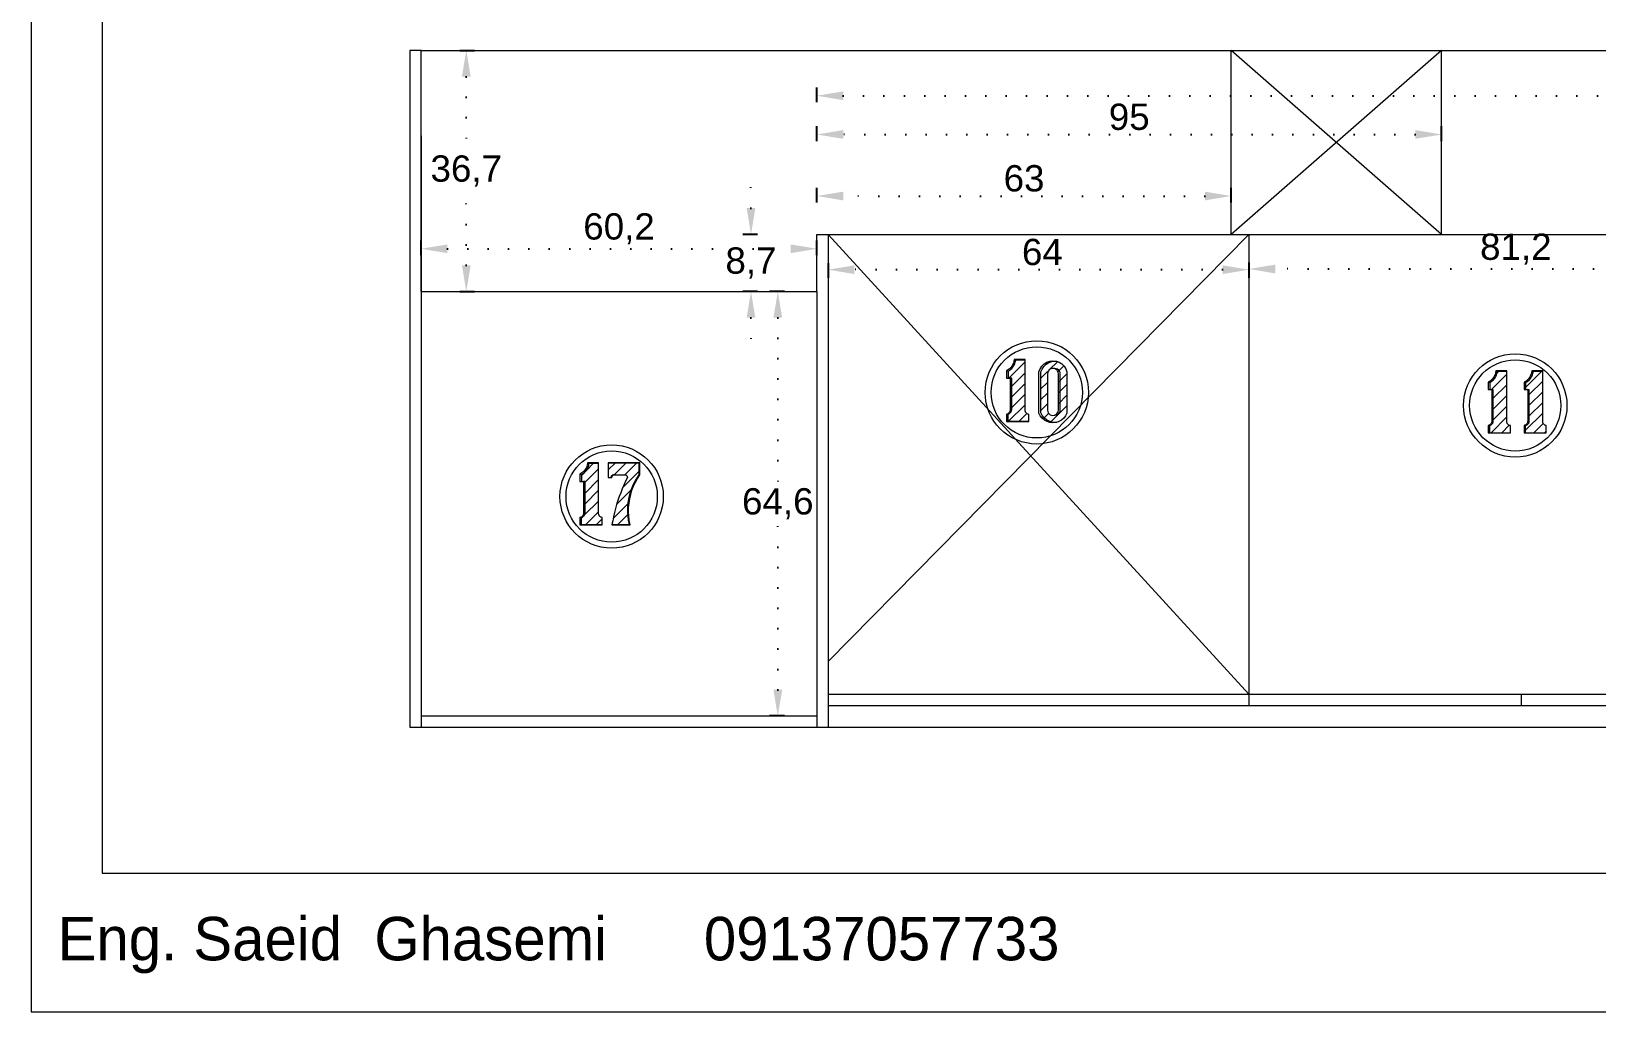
# Model space of a CAD drawing. Header units: inches. Extents: x 352 to 11605, y -941 to 2503.
# Drawn here: x 7624.1 to 7862.2, y -153.6 to -4.4 of the extents above; entities that cross this region are included whole.
import ezdxf

# ---------------------------------------------------------------- set-up
doc = ezdxf.new("R2010")
doc.units = ezdxf.units.IN
doc.header["$MEASUREMENT"] = 0
doc.linetypes.add('ACAD_ISO07W100', pattern=[3, 0, -3])
doc.styles.get("Standard").update_dxf_attribs({"font": 'arial.ttf'})
doc.dimstyles.new('ISO-25', dxfattribs={"dimtxt": 4, "dimasz": 4, "dimexe": 1.25, "dimexo": 0.625, "dimtad": 1, "dimtih": 1, "dimtoh": 1, "dimdec": 1, "dimtxsty": 'Standard', "dimcen": 2.5, "dimadec": 0, "dimazin": 0, "dimtfac": 1, "dimtdec": 1, "dimtmove": 0, "dimatfit": 3, "dimfxl": 1, "dimfxlon": 1, "dimarcsym": 0})
pattern_1 = [(45, (7190.4413, 486.5306), (-0.8148213, 0.8148213), [])]
pattern_2 = [(45, (7280.1644, 484.8486), (-0.8148213, 0.8148213), [])]
pattern_3 = [(45, (6981.2752, 495.447), (-0.8148213, 0.8148213), [])]

# ---------------------------------------------------------------- blocks, each defined once
blk = doc.blocks.new('*D230')
at = {"color": 0, "lineweight": -2, "transparency": 16777216}
for p, q in [((7683.39, -38.51), (7683.39, -36.26)), ((7743.59, -38.51), (7743.59, -36.26))]:
    blk.add_line(p, q, dxfattribs=at)
at = {"color": 0, "linetype": 'ACAD_ISO07W100', "lineweight": -2, "transparency": 16777216}
blk.add_line((7687.39, -37.51), (7739.59, -37.51), dxfattribs=at)
at = {"color": 0, "transparency": 16777216}
for points in [[(7687.39, -36.85), (7687.39, -38.18), (7683.39, -37.51)], [(7739.59, -36.85), (7739.59, -38.18), (7743.59, -37.51)]]:
    blk.add_solid(points, dxfattribs=at)
at = {"layer": 'Defpoints', "color": 0, "transparency": 16777216}
for p in [(7743.59, -37.51), (7683.39, -44.02), (7743.59, -44.02)]:
    blk.add_point(p, dxfattribs=at)
at = {"color": 0, "lineweight": 20, "transparency": 16777216, "insert": (7713.49, -34.48), "char_height": 4, "attachment_point": 5}
blk.add_mtext('60,2', dxfattribs=at)
blk = doc.blocks.new('*D231')
at = {"color": 0, "lineweight": -2, "transparency": 16777216}
for p, q in [((7689.26, -7.32), (7691.51, -7.32)), ((7689.26, -44.02), (7691.51, -44.02))]:
    blk.add_line(p, q, dxfattribs=at)
at = {"color": 0, "linetype": 'ACAD_ISO07W100', "lineweight": -2, "transparency": 16777216}
for p, q in [((7690.26, -11.32), (7690.26, -22.64)), ((7690.26, -40.02), (7690.26, -28.7))]:
    blk.add_line(p, q, dxfattribs=at)
at = {"color": 0, "transparency": 16777216}
for points in [[(7689.6, -11.32), (7690.93, -11.32), (7690.26, -7.32)], [(7689.6, -40.02), (7690.93, -40.02), (7690.26, -44.02)]]:
    blk.add_solid(points, dxfattribs=at)
at = {"layer": 'Defpoints', "color": 0, "transparency": 16777216}
for p in [(7683.39, -7.32), (7683.39, -44.02), (7690.26, -44.02)]:
    blk.add_point(p, dxfattribs=at)
at = {"color": 0, "lineweight": 20, "transparency": 16777216, "insert": (7690.26, -25.67), "char_height": 4, "attachment_point": 5}
blk.add_mtext('36,7', dxfattribs=at)
blk = doc.blocks.new('*D232')
at = {"color": 0, "lineweight": -2, "transparency": 16777216}
for p, q in [((7743.59, -30.48), (7743.59, -28.23)), ((7806.59, -30.48), (7806.59, -28.23))]:
    blk.add_line(p, q, dxfattribs=at)
at = {"color": 0, "linetype": 'ACAD_ISO07W100', "lineweight": -2, "transparency": 16777216}
blk.add_line((7802.59, -29.48), (7747.59, -29.48), dxfattribs=at)
at = {"color": 0, "transparency": 16777216}
for points in [[(7747.59, -28.82), (7747.59, -30.15), (7743.59, -29.48)], [(7802.59, -28.82), (7802.59, -30.15), (7806.59, -29.48)]]:
    blk.add_solid(points, dxfattribs=at)
at = {"layer": 'Defpoints', "color": 0, "transparency": 16777216}
for p in [(7743.59, -29.48), (7743.59, -35.32), (7806.59, -35.32)]:
    blk.add_point(p, dxfattribs=at)
at = {"color": 0, "lineweight": 20, "transparency": 16777216, "insert": (7775.09, -26.81), "char_height": 4, "attachment_point": 5}
blk.add_mtext('63', dxfattribs=at)
blk = doc.blocks.new('*D233')
at = {"color": 0, "lineweight": -2, "transparency": 16777216}
for p, q in [((7743.59, -21.12), (7743.59, -18.87)), ((7838.59, -21.12), (7838.59, -18.87))]:
    blk.add_line(p, q, dxfattribs=at)
at = {"color": 0, "linetype": 'ACAD_ISO07W100', "lineweight": -2, "transparency": 16777216}
blk.add_line((7834.59, -20.12), (7747.59, -20.12), dxfattribs=at)
at = {"color": 0, "transparency": 16777216}
for points in [[(7747.59, -19.45), (7747.59, -20.78), (7743.59, -20.12)], [(7834.59, -19.45), (7834.59, -20.78), (7838.59, -20.12)]]:
    blk.add_solid(points, dxfattribs=at)
at = {"layer": 'Defpoints', "color": 0, "transparency": 16777216}
for p in [(7743.59, -20.12), (7743.59, -35.32), (7838.59, -35.32)]:
    blk.add_point(p, dxfattribs=at)
at = {"color": 0, "lineweight": 20, "transparency": 16777216, "insert": (7791.09, -17.45), "char_height": 4, "attachment_point": 5}
blk.add_mtext('95', dxfattribs=at)
blk = doc.blocks.new('*D236')
at = {"color": 0, "lineweight": -2, "transparency": 16777216}
for p, q in [((7743.59, -15.22), (7743.59, -12.97)), ((7998.39, -15.22), (7998.39, -12.97))]:
    blk.add_line(p, q, dxfattribs=at)
at = {"color": 0, "linetype": 'ACAD_ISO07W100', "lineweight": -2, "transparency": 16777216}
blk.add_line((7747.59, -14.22), (7994.39, -14.22), dxfattribs=at)
at = {"color": 0, "transparency": 16777216}
for points in [[(7747.59, -13.56), (7747.59, -14.89), (7743.59, -14.22)], [(7994.39, -13.56), (7994.39, -14.89), (7998.39, -14.22)]]:
    blk.add_solid(points, dxfattribs=at)
at = {"layer": 'Defpoints', "color": 0, "transparency": 16777216}
for p in [(7998.39, -14.22), (7743.59, -35.32), (7998.39, -35.32)]:
    blk.add_point(p, dxfattribs=at)
at = {"color": 0, "lineweight": 20, "transparency": 16777216, "insert": (7870.99, -11.19), "char_height": 4, "attachment_point": 5}
blk.add_mtext('254,8', dxfattribs=at)
blk = doc.blocks.new('*D237')
at = {"color": 0, "linetype": 'ACAD_ISO07W100', "lineweight": -2, "transparency": 16777216}
for p, q in [((7733.56, -31.32), (7733.56, -27.32)), ((7733.56, -35.32), (7733.56, -36.64)), ((7733.56, -44.02), (7733.56, -42.7)), ((7733.56, -48.02), (7733.56, -52.02))]:
    blk.add_line(p, q, dxfattribs=at)
at = {"color": 0, "lineweight": -2, "transparency": 16777216}
for p, q in [((7734.56, -35.32), (7732.31, -35.32)), ((7734.56, -44.02), (7732.31, -44.02))]:
    blk.add_line(p, q, dxfattribs=at)
at = {"color": 0, "transparency": 16777216}
for points in [[(7732.9, -31.32), (7734.23, -31.32), (7733.56, -35.32)], [(7732.9, -48.02), (7734.23, -48.02), (7733.56, -44.02)]]:
    blk.add_solid(points, dxfattribs=at)
at = {"layer": 'Defpoints', "color": 0, "transparency": 16777216}
for p in [(7743.59, -35.32), (7733.56, -44.02), (7743.59, -44.02)]:
    blk.add_point(p, dxfattribs=at)
at = {"color": 0, "lineweight": 20, "transparency": 16777216, "insert": (7733.56, -39.67), "char_height": 4, "attachment_point": 5}
blk.add_mtext('8,7', dxfattribs=at)
blk = doc.blocks.new('*D220')
at = {"color": 0, "lineweight": -2, "transparency": 16777216}
for p, q in [((7745.29, -39.69), (7745.29, -41.94)), ((7809.29, -39.69), (7809.29, -41.94))]:
    blk.add_line(p, q, dxfattribs=at)
at = {"color": 0, "linetype": 'ACAD_ISO07W100', "lineweight": -2, "transparency": 16777216}
blk.add_line((7805.29, -40.69), (7749.29, -40.69), dxfattribs=at)
at = {"color": 0, "transparency": 16777216}
for points in [[(7749.29, -40.03), (7749.29, -41.36), (7745.29, -40.69)], [(7805.29, -40.03), (7805.29, -41.36), (7809.29, -40.69)]]:
    blk.add_solid(points, dxfattribs=at)
at = {"layer": 'Defpoints', "color": 0, "transparency": 16777216}
for p in [(7745.29, -35.32), (7809.29, -35.32), (7745.29, -40.69)]:
    blk.add_point(p, dxfattribs=at)
at = {"color": 0, "lineweight": 20, "transparency": 16777216, "insert": (7777.88, -38.03), "char_height": 4, "attachment_point": 5}
blk.add_mtext('64', dxfattribs=at)
blk = doc.blocks.new('*D222')
at = {"color": 0, "lineweight": -2, "transparency": 16777216}
for p, q in [((7809.29, -39.59), (7809.29, -41.84)), ((7890.49, -39.59), (7890.49, -41.84))]:
    blk.add_line(p, q, dxfattribs=at)
at = {"color": 0, "linetype": 'ACAD_ISO07W100', "lineweight": -2, "transparency": 16777216}
blk.add_line((7886.49, -40.59), (7813.29, -40.59), dxfattribs=at)
at = {"color": 0, "transparency": 16777216}
for points in [[(7813.29, -39.93), (7813.29, -41.26), (7809.29, -40.59)], [(7886.49, -39.93), (7886.49, -41.26), (7890.49, -40.59)]]:
    blk.add_solid(points, dxfattribs=at)
at = {"layer": 'Defpoints', "color": 0, "transparency": 16777216}
for p in [(7809.29, -35.32), (7890.49, -35.32), (7809.29, -40.59)]:
    blk.add_point(p, dxfattribs=at)
at = {"color": 0, "lineweight": 20, "transparency": 16777216, "insert": (7849.89, -37.57), "char_height": 4, "attachment_point": 5}
blk.add_mtext('81,2', dxfattribs=at)
blk = doc.blocks.new('*D240')
at = {"color": 0, "lineweight": -2, "transparency": 16777216}
for p, q in [((7738.64, -44.02), (7736.39, -44.02)), ((7738.64, -108.62), (7736.39, -108.62))]:
    blk.add_line(p, q, dxfattribs=at)
at = {"color": 0, "linetype": 'ACAD_ISO07W100', "lineweight": -2, "transparency": 16777216}
for p, q in [((7737.64, -48.02), (7737.64, -73.29)), ((7737.64, -104.62), (7737.64, -79.35))]:
    blk.add_line(p, q, dxfattribs=at)
at = {"color": 0, "transparency": 16777216}
for points in [[(7736.97, -48.02), (7738.31, -48.02), (7737.64, -44.02)], [(7736.97, -104.62), (7738.31, -104.62), (7737.64, -108.62)]]:
    blk.add_solid(points, dxfattribs=at)
at = {"layer": 'Defpoints', "color": 0, "transparency": 16777216}
for p in [(7743.59, -44.02), (7737.64, -108.62), (7743.59, -108.62)]:
    blk.add_point(p, dxfattribs=at)
at = {"color": 0, "lineweight": 20, "transparency": 16777216, "insert": (7737.64, -76.32), "char_height": 4, "attachment_point": 5}
blk.add_mtext('64,6', dxfattribs=at)

msp = doc.modelspace()

# ---------------------------------------------------------------- hatches: boundary and pattern name
at = {"lineweight": 20}
h = msp.add_hatch(dxfattribs=at)
h.set_pattern_fill('ANSI31', color=256, scale=9.218651)
h.set_pattern_definition(pattern_1)
h.paths.add_polyline_path([(7775.65, -62.66), (7775.58, -62.63), (7775.52, -62.59), (7775.46, -62.54), (7775.4, -62.49), (7775.36, -62.43), (7775.32, -62.36), (7775.29, -62.29), (7775.26, -62.22), (7775.25, -62.14), (7775.25, -62.06), (7775.25, -54.42), (7773.81, -54.42), (7773.79, -54.6), (7773.75, -54.78), (7773.7, -54.95), (7773.64, -55.12), (7773.56, -55.28), (7773.46, -55.43), (7773.35, -55.57), (7773.23, -55.71), (7773.1, -55.83), (7772.96, -55.94), (7772.81, -56.04), (7772.66, -56.13), (7772.66, -57.21), (7772.97, -57.21), (7773.21, -57.23), (7773.21, -62.03), (7773.2, -62.11), (7773.18, -62.18), (7773.15, -62.25), (7773.12, -62.32), (7773.08, -62.38), (7773.03, -62.44), (7772.98, -62.49), (7772.92, -62.54), (7772.86, -62.58), (7772.8, -62.62), (7772.73, -62.65), (7772.66, -62.67), (7772.66, -63.77), (7775.8, -63.77), (7775.8, -62.71), (7775.73, -62.69)])
h = msp.add_hatch(dxfattribs=at)
h.set_pattern_fill('ANSI31', color=256, scale=9.218651)
h.set_pattern_definition(pattern_1)
h.paths.add_polyline_path([(7777.67, -56.26), (7777.67, -62.49), (7777.87, -62.9), (7778.15, -63.26), (7778.49, -63.55), (7778.89, -63.77), (7779.33, -63.91), (7779.78, -63.95), (7780.03, -63.93), (7780.39, -63.82), (7780.79, -63.6), (7781.14, -63.3), (7781.42, -62.93), (7781.62, -62.52), (7781.62, -56.23), (7781.46, -55.77), (7781.19, -55.37), (7780.84, -55.03), (7780.43, -54.78), (7780.02, -54.64), (7779.78, -54.61), (7779.3, -54.66), (7778.85, -54.82), (7778.44, -55.07), (7778.1, -55.41), (7777.83, -55.81)])
h.paths.add_polyline_path([(7780.31, -62.45), (7779.61, -62.99), (7778.74, -62.63), (7778.67, -62.06), (7778.67, -56.14), (7779.37, -55.6), (7779.69, -55.74), (7780.06, -55.78), (7780.31, -56.39)], flags=16)
h = msp.add_hatch(dxfattribs=at)
h.set_pattern_fill('ANSI31', color=256, scale=9.218651)
h.set_pattern_definition(pattern_2)
h.paths.add_polyline_path([(7848.91, -64.39), (7848.84, -64.36), (7848.78, -64.32), (7848.72, -64.27), (7848.66, -64.22), (7848.62, -64.15), (7848.58, -64.09), (7848.55, -64.02), (7848.52, -63.94), (7848.51, -63.87), (7848.51, -63.79), (7848.51, -56.15), (7847.07, -56.15), (7847.05, -56.33), (7847.01, -56.51), (7846.96, -56.68), (7846.9, -56.84), (7846.81, -57.01), (7846.72, -57.16), (7846.61, -57.3), (7846.49, -57.44), (7846.36, -57.56), (7846.22, -57.67), (7846.07, -57.77), (7845.91, -57.86), (7845.91, -58.94), (7846.23, -58.94), (7846.46, -58.96), (7846.46, -63.76), (7846.45, -63.84), (7846.44, -63.91), (7846.41, -63.98), (7846.38, -64.05), (7846.34, -64.11), (7846.29, -64.17), (7846.24, -64.22), (7846.18, -64.27), (7846.12, -64.31), (7846.06, -64.35), (7845.99, -64.38), (7845.91, -64.4), (7845.91, -65.5), (7849.06, -65.5), (7849.06, -64.43), (7848.98, -64.42)])
h = msp.add_hatch(dxfattribs=at)
h.set_pattern_fill('ANSI31', color=256, scale=9.218651)
h.set_pattern_definition(pattern_2)
h.paths.add_polyline_path([(7854.38, -64.39), (7854.31, -64.36), (7854.24, -64.32), (7854.18, -64.27), (7854.13, -64.22), (7854.08, -64.15), (7854.04, -64.09), (7854.01, -64.02), (7853.99, -63.94), (7853.97, -63.87), (7853.97, -63.79), (7853.97, -56.15), (7852.54, -56.15), (7852.51, -56.33), (7852.48, -56.51), (7852.43, -56.68), (7852.36, -56.84), (7852.28, -57.01), (7852.18, -57.16), (7852.08, -57.3), (7851.96, -57.44), (7851.83, -57.56), (7851.69, -57.67), (7851.54, -57.77), (7851.38, -57.86), (7851.38, -58.94), (7851.69, -58.94), (7851.93, -58.96), (7851.93, -63.76), (7851.92, -63.84), (7851.9, -63.91), (7851.88, -63.98), (7851.84, -64.05), (7851.8, -64.11), (7851.76, -64.17), (7851.71, -64.22), (7851.65, -64.27), (7851.59, -64.31), (7851.52, -64.35), (7851.45, -64.38), (7851.38, -64.4), (7851.38, -65.5), (7854.52, -65.5), (7854.52, -64.43), (7854.45, -64.42)])
h = msp.add_hatch(dxfattribs=at)
h.set_pattern_fill('ANSI31', color=256, scale=9.218651)
h.set_pattern_definition(pattern_3)
h.paths.add_polyline_path([(7710.79, -78.38), (7710.72, -78.35), (7710.65, -78.31), (7710.59, -78.26), (7710.54, -78.21), (7710.49, -78.15), (7710.45, -78.08), (7710.42, -78.01), (7710.4, -77.94), (7710.38, -77.86), (7710.38, -77.78), (7710.38, -70.14), (7708.94, -70.14), (7708.92, -70.32), (7708.89, -70.5), (7708.84, -70.67), (7708.77, -70.84), (7708.69, -71), (7708.59, -71.15), (7708.49, -71.29), (7708.37, -71.43), (7708.24, -71.55), (7708.1, -71.66), (7707.95, -71.76), (7707.79, -71.85), (7707.79, -72.93), (7708.1, -72.93), (7708.34, -72.95), (7708.34, -77.75), (7708.33, -77.83), (7708.31, -77.9), (7708.28, -77.97), (7708.25, -78.04), (7708.21, -78.1), (7708.17, -78.16), (7708.11, -78.21), (7708.06, -78.26), (7708, -78.3), (7707.93, -78.34), (7707.86, -78.37), (7707.79, -78.39), (7707.79, -79.49), (7710.93, -79.49), (7710.93, -78.42), (7710.86, -78.41)])
h = msp.add_hatch(dxfattribs=at)
h.set_pattern_fill('ANSI31', color=256, scale=9.218651)
h.set_pattern_definition(pattern_3)
h.paths.add_polyline_path([(7714.84, -76.2), (7714.94, -75.55), (7715.09, -74.91), (7715.29, -74.27), (7715.53, -73.66), (7715.81, -73.06), (7716.13, -72.48), (7716.49, -71.93), (7716.49, -70.14), (7711.86, -70.14), (7711.86, -72.32), (7712.27, -72.32), (7712.27, -72.26), (7712.31, -72.16), (7712.37, -72.07), (7712.45, -72), (7712.55, -71.95), (7712.57, -71.94), (7712.52, -71.96), (7712.48, -71.98), (7712.43, -72.01), (7712.39, -72.05), (7712.35, -72.09), (7712.32, -72.14), (7712.3, -72.18), (7712.28, -72.23), (7712.27, -72.29), (7712.27, -72.32), (7712.41, -72.32), (7712.42, -72.24), (7712.45, -72.13), (7712.51, -72.04), (7712.6, -71.97), (7712.7, -71.92), (7712.78, -71.91), (7712.83, -71.9), (7714.39, -71.9), (7714.48, -71.92), (7714.58, -71.97), (7714.66, -72.04), (7714.72, -72.13), (7714.76, -72.24), (7714.76, -72.32), (7714.49, -72.89), (7714.22, -73.47), (7713.98, -74.05), (7713.75, -74.64), (7713.53, -75.24), (7713.32, -75.84), (7713.13, -76.45), (7712.96, -77.06), (7712.8, -77.67), (7712.66, -78.29), (7712.53, -78.91), (7712.42, -79.49), (7715.02, -79.49), (7714.89, -78.84), (7714.81, -78.18), (7714.77, -77.52), (7714.78, -76.86)])

# ---------------------------------------------------------------- linework, layer by layer
for p, q in [((7681.69, -7.32), (7681.69, -110.32)), ((7683.39, -7.32), (7681.69, -7.32)), ((7683.39, -44.02), (7683.39, -7.32)), ((7683.39, -7.32), (8036.19, -7.32)), ((7806.59, -35.32), (7806.59, -7.32)), ((7838.59, -35.32), (7806.59, -7.32)), ((7838.59, -7.32), (7806.59, -35.32)), ((7838.59, -35.32), (7838.59, -7.32)), ((7683.39, -20.32), (7683.39, -44.02)), ((7743.59, -44.02), (7743.59, -35.32)), ((7743.59, -35.32), (7998.39, -35.32)), ((7745.29, -35.32), (7745.29, -110.32)), ((7809.29, -35.32), (7745.29, -100.32)), ((7745.29, -35.32), (7809.29, -105.32)), ((7809.29, -35.32), (7809.29, -107.02)), ((7683.39, -44.02), (7743.59, -44.02)), ((7683.39, -44.02), (7683.39, -110.32)), ((7743.59, -44.02), (7743.59, -110.32)), ((7772.66, -56.13), (7772.66, -57.21)), ((7845.91, -57.86), (7845.91, -58.94)), ((7851.38, -57.86), (7851.38, -58.94)), ((7772.66, -63.77), (7775.8, -63.77)), ((7845.91, -65.5), (7849.06, -65.5)), ((7851.38, -65.5), (7854.52, -65.5)), ((7707.79, -71.85), (7707.79, -72.93)), ((7707.79, -79.49), (7710.93, -79.49)), ((7712.42, -79.49), (7715.02, -79.49)), ((7745.29, -105.32), (7954.49, -105.32)), ((7745.29, -107.02), (7954.49, -107.02)), ((7850.74, -107.02), (7850.74, -105.32)), ((7683.39, -108.62), (7743.59, -108.62)), ((7681.69, -110.32), (7745.29, -110.32)), ((7743.59, -110.32), (7954.49, -110.32))]:
    msp.add_line(p, q, dxfattribs=at)
for points in [[(7624.11, 486.39), (7624.11, -153.63), (8076.64, -153.63), (8076.64, 486.39)], [(7634.88, 475.61), (7634.88, -132.55), (8065.87, -132.55), (8065.87, 475.61)], [(7781.14, -63.3), (7780.79, -63.6), (7780.39, -63.82), (7780.03, -63.93), (7779.95, -63.96), (7779.49, -64), (7779.03, -63.96), (7778.59, -63.82), (7778.19, -63.6), (7777.84, -63.3), (7777.56, -62.93), (7777.35, -62.52), (7777.35, -56.23), (7777.52, -55.77), (7777.79, -55.37), (7778.14, -55.03), (7778.55, -54.78), (7779.01, -54.62), (7779.49, -54.56), (7779.97, -54.62), (7780.02, -54.64), (7780.43, -54.78), (7780.84, -55.03), (7781.19, -55.37), (7781.46, -55.77), (7781.62, -56.23), (7781.62, -62.52), (7781.42, -62.93)]]:
    msp.add_lwpolyline(points, close=True, dxfattribs=at)
for points in [[(7772.41, -63.82), (7775.8, -63.82), (7775.8, -63.77), (7775.8, -62.71), (7775.73, -62.69), (7775.65, -62.66), (7775.58, -62.63), (7775.52, -62.59), (7775.46, -62.54), (7775.4, -62.49), (7775.36, -62.43), (7775.32, -62.36), (7775.29, -62.29), (7775.26, -62.22), (7775.25, -62.14), (7775.25, -62.06), (7775.25, -54.42), (7775.25, -54.38), (7773.58, -54.38), (7773.56, -54.56), (7773.52, -54.74), (7773.47, -54.91), (7773.4, -55.08), (7773.32, -55.24), (7773.23, -55.4), (7773.12, -55.54), (7773, -55.68), (7772.87, -55.8), (7772.72, -55.91), (7772.57, -56.01), (7772.41, -56.1), (7772.41, -57.21), (7772.66, -57.21), (7772.97, -57.21), (7772.97, -62.06), (7772.96, -62.14), (7772.94, -62.21), (7772.91, -62.28), (7772.88, -62.35), (7772.84, -62.41), (7772.79, -62.47), (7772.74, -62.53), (7772.68, -62.58), (7772.62, -62.62), (7772.56, -62.66), (7772.48, -62.68), (7772.41, -62.71), (7772.41, -63.82), (7772.66, -63.77), (7772.66, -62.67), (7772.73, -62.65), (7772.8, -62.62), (7772.86, -62.58), (7772.92, -62.54), (7772.98, -62.49), (7773.03, -62.44), (7773.08, -62.38), (7773.12, -62.32), (7773.15, -62.25), (7773.18, -62.18), (7773.2, -62.11), (7773.21, -62.03), (7773.21, -57.23), (7772.97, -57.21)], [(7772.41, -56.1), (7772.66, -56.13), (7772.81, -56.04), (7772.96, -55.94), (7773.1, -55.83), (7773.23, -55.71), (7773.35, -55.57), (7773.46, -55.43), (7773.56, -55.28), (7773.64, -55.12), (7773.7, -54.95), (7773.75, -54.78), (7773.79, -54.6), (7773.81, -54.42)], [(7773.58, -54.38), (7773.81, -54.42), (7775.25, -54.42)], [(7780.03, -63.93), (7779.78, -63.95), (7779.33, -63.91), (7778.89, -63.77), (7778.49, -63.55), (7778.15, -63.26), (7777.87, -62.9), (7777.67, -62.49), (7777.67, -56.26), (7777.83, -55.81), (7778.1, -55.41), (7778.44, -55.07), (7778.85, -54.82), (7779.3, -54.66), (7779.78, -54.61), (7780.02, -54.64)], [(7779.78, -62.84), (7779.99, -62.81), (7780.19, -62.73), (7780.36, -62.6), (7780.48, -62.44), (7780.57, -62.24), (7780.59, -62.03), (7780.59, -56.56), (7780.57, -56.35), (7780.48, -56.15), (7780.36, -55.99), (7780.19, -55.86), (7779.99, -55.78), (7779.78, -55.75), (7779.49, -55.72), (7779.28, -55.74), (7779.08, -55.83), (7778.91, -55.96), (7778.78, -56.13), (7778.7, -56.32), (7778.67, -56.54), (7778.67, -62.06)], [(7778.67, -62.06), (7778.7, -62.27), (7778.78, -62.47), (7778.91, -62.64), (7779.08, -62.77), (7779.28, -62.85), (7779.49, -62.88), (7779.7, -62.85), (7779.9, -62.77), (7780.07, -62.64), (7780.2, -62.47), (7780.28, -62.27), (7780.31, -62.06), (7780.31, -56.54), (7780.28, -56.32), (7780.2, -56.13), (7780.07, -55.96), (7779.9, -55.83), (7779.7, -55.74), (7779.49, -55.72)], [(7845.67, -65.54), (7849.06, -65.54), (7849.06, -65.5), (7849.06, -64.43), (7848.98, -64.42), (7848.91, -64.39), (7848.84, -64.36), (7848.78, -64.32), (7848.72, -64.27), (7848.66, -64.22), (7848.62, -64.15), (7848.58, -64.09), (7848.55, -64.02), (7848.52, -63.94), (7848.51, -63.87), (7848.51, -63.79), (7848.51, -56.15), (7848.51, -56.11), (7846.84, -56.11), (7846.82, -56.29), (7846.78, -56.46), (7846.73, -56.64), (7846.66, -56.81), (7846.58, -56.97), (7846.49, -57.12), (7846.38, -57.27), (7846.26, -57.4), (7846.12, -57.53), (7845.98, -57.64), (7845.83, -57.74), (7845.67, -57.83), (7845.67, -58.94), (7845.91, -58.94), (7846.23, -58.94), (7846.23, -63.79), (7846.22, -63.87), (7846.2, -63.94), (7846.17, -64.01), (7846.14, -64.08), (7846.1, -64.14), (7846.05, -64.2), (7846, -64.26), (7845.94, -64.31), (7845.88, -64.35), (7845.81, -64.38), (7845.74, -64.41), (7845.67, -64.43), (7845.67, -65.54), (7845.91, -65.5), (7845.91, -64.4), (7845.99, -64.38), (7846.06, -64.35), (7846.12, -64.31), (7846.18, -64.27), (7846.24, -64.22), (7846.29, -64.17), (7846.34, -64.11), (7846.38, -64.05), (7846.41, -63.98), (7846.44, -63.91), (7846.45, -63.84), (7846.46, -63.76), (7846.46, -58.96), (7846.23, -58.94)], [(7845.67, -57.83), (7845.91, -57.86), (7846.07, -57.77), (7846.22, -57.67), (7846.36, -57.56), (7846.49, -57.44), (7846.61, -57.3), (7846.72, -57.16), (7846.81, -57.01), (7846.9, -56.84), (7846.96, -56.68), (7847.01, -56.51), (7847.05, -56.33), (7847.07, -56.15)], [(7846.84, -56.11), (7847.07, -56.15), (7848.51, -56.15)], [(7851.14, -65.54), (7854.52, -65.54), (7854.52, -65.5), (7854.52, -64.43), (7854.45, -64.42), (7854.38, -64.39), (7854.31, -64.36), (7854.24, -64.32), (7854.18, -64.27), (7854.13, -64.22), (7854.08, -64.15), (7854.04, -64.09), (7854.01, -64.02), (7853.99, -63.94), (7853.97, -63.87), (7853.97, -63.79), (7853.97, -56.15), (7853.97, -56.11), (7852.3, -56.11), (7852.28, -56.29), (7852.25, -56.46), (7852.19, -56.64), (7852.13, -56.81), (7852.05, -56.97), (7851.95, -57.12), (7851.84, -57.27), (7851.72, -57.4), (7851.59, -57.53), (7851.45, -57.64), (7851.3, -57.74), (7851.14, -57.83), (7851.14, -58.94), (7851.38, -58.94), (7851.69, -58.94), (7851.69, -63.79), (7851.68, -63.87), (7851.66, -63.94), (7851.64, -64.01), (7851.6, -64.08), (7851.56, -64.14), (7851.52, -64.2), (7851.47, -64.26), (7851.41, -64.31), (7851.35, -64.35), (7851.28, -64.38), (7851.21, -64.41), (7851.14, -64.43), (7851.14, -65.54), (7851.38, -65.5), (7851.38, -64.4), (7851.45, -64.38), (7851.52, -64.35), (7851.59, -64.31), (7851.65, -64.27), (7851.71, -64.22), (7851.76, -64.17), (7851.8, -64.11), (7851.84, -64.05), (7851.88, -63.98), (7851.9, -63.91), (7851.92, -63.84), (7851.93, -63.76), (7851.93, -58.96), (7851.69, -58.94)], [(7851.14, -57.83), (7851.38, -57.86), (7851.54, -57.77), (7851.69, -57.67), (7851.83, -57.56), (7851.96, -57.44), (7852.08, -57.3), (7852.18, -57.16), (7852.28, -57.01), (7852.36, -56.84), (7852.43, -56.68), (7852.48, -56.51), (7852.51, -56.33), (7852.54, -56.15)], [(7852.3, -56.11), (7852.54, -56.15), (7853.97, -56.15)], [(7707.54, -79.54), (7710.93, -79.54), (7710.93, -79.49), (7710.93, -78.42), (7710.86, -78.41), (7710.79, -78.38), (7710.72, -78.35), (7710.65, -78.31), (7710.59, -78.26), (7710.54, -78.21), (7710.49, -78.15), (7710.45, -78.08), (7710.42, -78.01), (7710.4, -77.94), (7710.38, -77.86), (7710.38, -77.78), (7710.38, -70.14), (7710.38, -70.1), (7708.71, -70.1), (7708.69, -70.28), (7708.65, -70.46), (7708.6, -70.63), (7708.54, -70.8), (7708.45, -70.96), (7708.36, -71.11), (7708.25, -71.26), (7708.13, -71.4), (7708, -71.52), (7707.86, -71.63), (7707.7, -71.73), (7707.54, -71.82), (7707.54, -72.93), (7707.79, -72.93), (7708.1, -72.93), (7708.1, -77.78), (7708.09, -77.86), (7708.07, -77.93), (7708.05, -78), (7708.01, -78.07), (7707.97, -78.13), (7707.93, -78.19), (7707.88, -78.25), (7707.82, -78.3), (7707.75, -78.34), (7707.69, -78.38), (7707.62, -78.4), (7707.54, -78.42), (7707.54, -79.54), (7707.79, -79.49), (7707.79, -78.39), (7707.86, -78.37), (7707.93, -78.34), (7708, -78.3), (7708.06, -78.26), (7708.11, -78.21), (7708.17, -78.16), (7708.21, -78.1), (7708.25, -78.04), (7708.28, -77.97), (7708.31, -77.9), (7708.33, -77.83), (7708.34, -77.75), (7708.34, -72.95), (7708.1, -72.93)], [(7707.54, -71.82), (7707.79, -71.85), (7707.95, -71.76), (7708.1, -71.66), (7708.24, -71.55), (7708.37, -71.43), (7708.49, -71.29), (7708.59, -71.15), (7708.69, -71), (7708.77, -70.84), (7708.84, -70.67), (7708.89, -70.5), (7708.92, -70.32), (7708.94, -70.14)], [(7708.71, -70.1), (7708.94, -70.14), (7710.38, -70.14)], [(7716.68, -70.1), (7716.49, -70.14), (7711.86, -70.14)], [(7716.49, -70.14), (7716.49, -71.93), (7716.13, -72.48), (7715.81, -73.06), (7715.53, -73.66), (7715.29, -74.27), (7715.09, -74.91), (7714.94, -75.55), (7714.84, -76.2), (7714.78, -76.86), (7714.77, -77.52), (7714.81, -78.18), (7714.89, -78.84), (7715.02, -79.49), (7715.19, -79.54), (7715.06, -78.88), (7714.98, -78.22), (7714.94, -77.55), (7714.95, -76.88), (7715.01, -76.22), (7715.12, -75.56), (7715.27, -74.91), (7715.46, -74.27), (7715.7, -73.65), (7715.99, -73.04), (7716.31, -72.46), (7716.68, -71.9), (7716.68, -70.1), (7711.86, -70.1), (7711.86, -70.14), (7711.86, -72.32), (7712.27, -72.32), (7712.41, -72.32), (7712.42, -72.26), (7712.43, -72.21), (7712.45, -72.16), (7712.47, -72.11), (7712.5, -72.06), (7712.54, -72.02), (7712.58, -71.99), (7712.62, -71.96), (7712.67, -71.93), (7712.72, -71.92), (7712.78, -71.91), (7712.83, -71.9), (7714.35, -71.9), (7714.4, -71.91), (7714.46, -71.92), (7714.51, -71.93), (7714.56, -71.96), (7714.6, -71.99), (7714.64, -72.02), (7714.68, -72.07), (7714.71, -72.11), (7714.73, -72.16), (7714.75, -72.21), (7714.76, -72.26), (7714.76, -72.32), (7714.49, -72.89), (7714.22, -73.47), (7713.98, -74.05), (7713.75, -74.64), (7713.53, -75.24), (7713.32, -75.84), (7713.13, -76.45), (7712.96, -77.06), (7712.8, -77.67), (7712.66, -78.29), (7712.53, -78.91), (7712.42, -79.49), (7712.41, -79.54), (7715.19, -79.54)], [(7712.63, -71.93), (7712.57, -71.94), (7712.52, -71.96), (7712.48, -71.98), (7712.43, -72.01), (7712.39, -72.05), (7712.35, -72.09), (7712.32, -72.14), (7712.3, -72.18), (7712.28, -72.23), (7712.27, -72.29), (7712.27, -72.32)]]:
    msp.add_lwpolyline(points, dxfattribs=at)
for centre, radius in [((7777.03, -59.37), 7.86), ((7777.03, -59.37), 6.94), ((7849.8, -61.36), 7.86), ((7849.8, -61.36), 6.94), ((7712.37, -75.22), 7.86), ((7712.37, -75.22), 6.94)]:
    msp.add_circle(centre, radius, dxfattribs=at)

# ---------------------------------------------------------------- texts
at = {"lineweight": 20, "insert": (7601.67, -139.2), "char_height": 6.6113, "attachment_point": 1}
msp.add_mtext_dynamic_manual_height_columns('{\\fPlantagenet Cherokee|b0|i0|c0|p18;^IEng. Saeid  Ghasemi      09137057733}', width=292.0269, gutter_width=32.66, heights=[0], dxfattribs=at)

# ---------------------------------------------------------------- dimensions: what is measured, and where the dimension line sits
at = {"lineweight": 20}
for base, p1, p2, angle, picture, middle in [((7690.26, -44.02), (7683.39, -7.32), (7683.39, -44.02), 270, '*D231', (7690.26, -25.67)), ((7998.39, -14.22), (7743.59, -35.32), (7998.39, -35.32), 180, '*D236', (7870.99, -11.19)), ((7733.56, -44.02), (7743.59, -35.32), (7743.59, -44.02), 270, '*D237', (7733.56, -39.67)), ((7743.59, -37.51), (7683.39, -44.02), (7743.59, -44.02), 180, '*D230', (7713.49, -34.48)), ((7737.64, -108.62), (7743.59, -44.02), (7743.59, -108.62), 90, '*D240', (7737.64, -76.32))]:
    dim = msp.add_linear_dim(base=base, p1=p1, p2=p2, angle=angle, dimstyle='ISO-25', dxfattribs=at)
    dim.commit()
    dim.dimension.update_dxf_attribs({"geometry": picture, "text_midpoint": middle})
for base, p1, p2, picture, middle in [((7743.59, -20.12), (7838.59, -35.32), (7743.59, -35.32), '*D233', (7791.09, -17.45)), ((7743.59, -29.48), (7806.59, -35.32), (7743.59, -35.32), '*D232', (7775.09, -26.81)), ((7809.29, -40.59), (7890.49, -35.32), (7809.29, -35.32), '*D222', (7849.89, -37.57))]:
    dim = msp.add_linear_dim(base=base, p1=p1, p2=p2, dimstyle='ISO-25', dxfattribs=at)
    dim.commit()
    dim.dimension.update_dxf_attribs({"geometry": picture, "text_midpoint": middle})
dim = msp.add_linear_dim(base=(7745.29, -40.69), p1=(7809.29, -35.32), p2=(7745.29, -35.32), angle=180, dimstyle='ISO-25', dxfattribs=at)
dim.commit()
dim.dimension.update_dxf_attribs({"geometry": '*D220', "text_midpoint": (7777.88, -40.69), "dimtype": 160})

doc.saveas('drawing.dxf')
